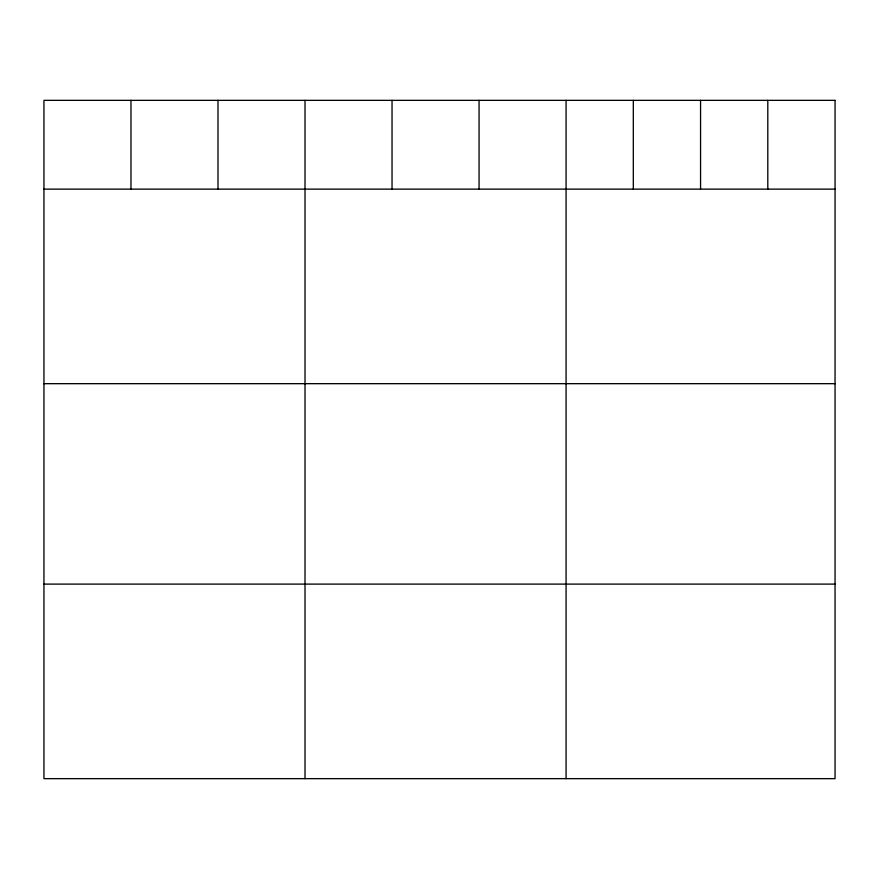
<?xml version="1.0" encoding="UTF-8"?>
<svg xmlns="http://www.w3.org/2000/svg" width="879" height="879" viewBox="0 0 879 879"><rect width="100%" height="100%" fill="white"/><g stroke="black" fill="none" stroke-linecap="round" stroke-linejoin="round"><path stroke-width="1.32" d="M43.95 189.128L835.05 189.128M43.95 383.673L835.05 383.673M43.95 584.106L835.05 584.106M767.806 100.349L767.806 189.128M700.563 100.349L700.563 189.128M633.319 100.349L633.319 189.128M566.076 100.349L566.076 778.651M479.055 100.349L479.055 189.128M392.034 100.349L392.034 189.128M305.013 100.349L305.013 778.651M217.992 100.349L217.992 189.128M130.971 100.349L130.971 189.128M835.05 100.349L43.95 100.349L43.95 778.651L835.05 778.651L835.05 100.349"/></g></svg>
